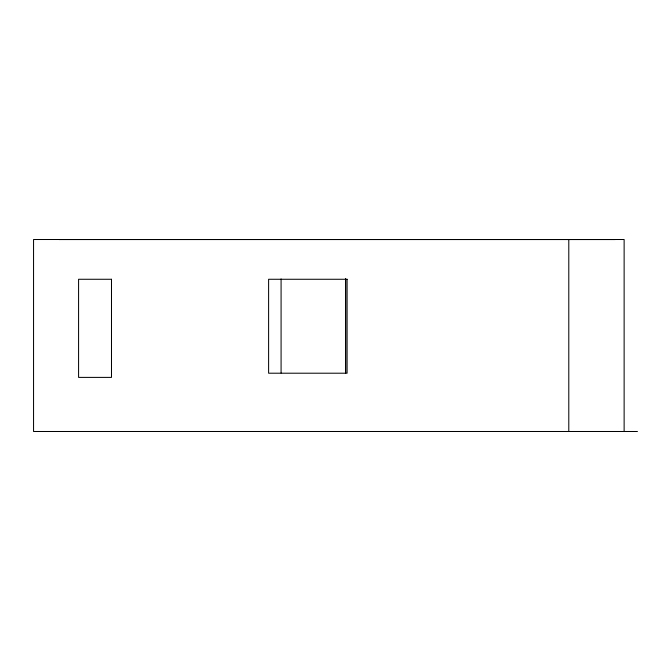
<?xml version="1.0" encoding="UTF-8"?>
<svg xmlns="http://www.w3.org/2000/svg" width="671" height="671" viewBox="0 0 671 671"><rect width="100%" height="100%" fill="white"/><g stroke="black" fill="none" stroke-linecap="round" stroke-linejoin="round"><path stroke-width="1.01" d="M281.082 372.984L281.082 278.943M59.048 239.547L615.215 239.547M637.45 431.495L33.55 431.495L33.55 239.505L624.131 239.505L624.131 431.495M568.79 239.505L568.79 431.495M345.615 278.943L345.615 372.984L345.615 278.943M111.495 279.27L78.582 279.27L78.582 377.396L111.495 377.396L111.495 279.27M347.092 279.27L268.61 279.27L268.61 373.21L347.092 373.21L347.092 279.27"/></g></svg>
